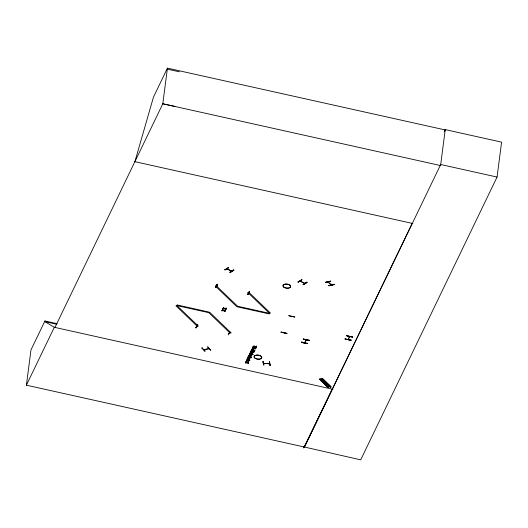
<?xml version="1.0" encoding="UTF-8"?>
<svg xmlns="http://www.w3.org/2000/svg" width="528" height="528" viewBox="0 0 528 528"><rect width="100%" height="100%" fill="white"/><g stroke="black" fill="none" stroke-linecap="round" stroke-linejoin="round"><path stroke-width="0.79" d="M288.816 315.803L294.782 317.137M303.211 339.108L309.236 340.362M309.177 340.461L303.23 338.89M346.658 335.597L352.612 337.121M348.064 339.511L349.49 336.56L349.582 336.91M348.421 339.299L348.051 339.544M349.714 336.62L348.275 339.557M284.196 332.666L284.064 332.336M291.482 316.787L291.911 316.595M304.577 342.837L306.28 339.953M412.216 223.377L304.385 447.025L26.4 385.183L30.98 349.912L44.939 320.965L56.991 323.644M332.95 389.275L54.318 327.287L44.854 321.618L44.939 320.965M445.414 129.987L167.435 68.145L162.809 103.778L54.971 327.426L54.318 327.287M197.756 324.621L195.901 327.842L196.264 327.631M202.217 347.767L201.874 348.11M201.907 348.071L204.758 351.245L205.095 350.902M207.649 346.757L210.791 350.13L210.527 349.892M217.279 284.143L215.417 287.364L215.787 287.146M249.229 292.189L249.17 292.624L270.481 313.097L269.465 313.328L237.6 306.24L216.289 285.767L216.341 285.331M217.226 285.674C215.714 286.315 217.833 286.11 216.579 285.899L216.586 285.377M216.52 285.886L216.724 285.371M217.067 285.991L217.14 285.463M228.736 267.392L224.743 269.795L225.053 269.643M231.719 271.247L226.796 268.844L226.862 268.336M226.796 268.877L226.987 268.257M226.849 268.871L227.04 268.283M227.007 268.772L227.132 268.283M224.129 310.424L225.027 311.612L223.687 310.768L221.905 310.636M221.866 310.926L222.011 310.405M223.469 310.292L222.394 309.619M222.354 309.91L222.506 309.375M226.129 309.124L225.971 309.652L224.631 308.814L222.849 308.675M222.809 308.966L222.955 308.451M224.413 308.332L223.298 307.956L223.45 307.421M224.09 310.715L225.628 310.372L223.865 310.233M226.604 308.128L224.809 308.279M225.971 309.652L225.067 308.464M230.221 272.461L233.897 270.184L230.215 272.468L229.984 272.045M225.027 311.612L225.185 311.078M225.515 310.603L225.661 310.081M231.218 270.62L231.224 271.022L231.29 270.501M225.034 308.755L226.499 308.359M231.416 270.422L231.257 271.042M231.383 270.91L231.508 270.422M233.66 269.795L233.897 270.217M247.969 363.112L248.411 362.967L245.771 362.967L245.368 362.578M245.329 362.868L245.843 361.601M245.771 362.967L245.824 362.459M247.929 363.409L248.378 363.515C249.764 362.201 246.424 362.248 245.791 362.749L246.206 361.68M246.847 360.868L246.391 360.776M248.899 359.931L248.767 360.426L247.117 360.037L247.064 359.113M246.807 361.159L247.025 360.208M247.685 358.354L247.434 358.294M247.421 359.198L247.025 359.41M247.394 358.585L247.533 358.096M249.619 356.908L251.513 357.628L248.153 356.803M248.675 358.571C248.932 359.726 246.675 359.192 247.982 358.717L248.015 358.426M250.305 357.482L249.942 358.453L248.054 358.189A0.95 0.495 7.4 0 1 247.771 357.859L248.2 357.014M248.114 357.093L248.252 356.598M249.434 356.776L248.503 356.077M248.464 356.367L248.629 355.813M249.856 357.383C250.609 359.066 246.913 358.09 248.648 357.113M246.358 361.066L246.418 360.518A0.937 0.488 7.4 0 1 246.734 360.327C247.771 359.68 247.81 361.799 248.266 360.941M248.226 361.231L248.477 360.334M249.704 354.915L249.157 355.727A0.68 0.356 7.4 0 0 249.361 355.964C255.011 354.598 247.236 358.545 249.269 354.816M249.229 360.01L249.031 360.637L248.734 360.268M249.823 353.892L249.579 353.839M247.645 358.644L247.144 358.961A0.739 0.383 7.4 0 0 247.229 359.264L247.315 359.33A0.838 0.436 7.4 0 0 247.718 359.489L248.516 359.423L248.992 358.644M248.213 356.895L249.242 356.822M249.546 354.13L249.678 353.641M246.985 360.499C247.355 361.159 249.025 362.168 248.899 360.426M249.031 359.377L248.992 359.667C250.899 359.542 248.391 357.832 247.493 358.387M247.375 359.495L247.289 359.845L248.86 360.228L249.077 359.561M250.965 356.407L249.737 356.677M250.833 352.48L252.424 353.595L250.206 352.763L250.331 352.288M249.909 360.162L249.19 360.301L249.434 359.462M251.526 354.275C251.902 355.799 248.622 354.829 250.16 353.971M252.298 352.4L250.609 351.707M250.49 355.278L250.965 356.011L250.186 355.912M250.576 351.998L250.701 351.516M253.48 351.186L253.262 351.853L250.932 351.034M249.097 360.499L249.81 360.36M250.899 351.325L251.031 350.836M250.793 352.77L252.846 352.724L251.189 351.734M253.315 350.777L253.176 351.272L251.414 350.816L251.526 349.807M253.73 350.071L253.691 350.368C257.314 350.929 250.813 351.021 251.625 349.609M249.579 357.199L250.846 356.657M251.836 350.038L251.44 350.249M251.585 349.899L253.638 350.183A0.706 0.37 7.4 0 0 253.81 349.972L251.843 349.358L251.981 348.869M253.565 347.087L255.572 348.876L252.457 347.886M252.417 348.176L252.549 347.688M249.784 354.182L249.282 354.572A0.785 0.409 7.4 0 0 249.467 354.862L251.335 355.245A0.957 0.502 7.4 0 0 251.764 355.06A1.115 0.581 7.4 0 0 251.816 354.638L251.856 354.347M251.414 357.826L251.546 357.337M255.268 348.295L252.886 346.982M252.853 347.272L253.004 346.744M253.843 346.645L253.308 346.546M252.424 353.595L252.562 353.093M252.76 352.889L252.879 352.433M253.645 350.849L253.447 351.476L253.15 351.113M251.15 352.024L253.117 351.945M251.816 354.638L252.879 354.572M253.077 352.235L253.301 351.562M252.839 354.862L252.978 354.374M251.79 350.341L251.704 350.691L253.275 351.067L253.493 350.407M253.651 351.952L254.179 351.82L253.691 351.661M254.324 351.001L253.605 351.14L253.823 350.48M254.067 352.044L254.225 351.206M254.786 350.83L254.925 350.341M255.572 348.876L255.757 348.289M253.268 346.837C253.526 343.867 256.469 348.949 256.12 346.038M253.526 347.384L256.027 347.939L256.159 347.45M253.803 346.936C253.717 344.797 254.899 347.642 255.941 347.325A1.043 0.541 7.4 0 0 256.39 347.16L256.621 346.15M263.815 364.993L262.918 361.746L263.848 365.072L263.281 361.495M269.399 361.753L269.702 362.056M270.019 365.257L269.412 361.97L270.303 365.343L270.006 365.039M288.836 315.592L294.802 316.939M301.924 279.602L297.917 282.005L298.228 281.846M306.834 282.018L307.072 282.44L303.376 284.684L303.138 284.262M301.739 341.9C301.112 342.811 307.85 344.335 307.705 343.246M309.197 340.243L303.191 339.181M303.871 446.384L303.659 447.988L332.297 389.129M330.772 281.054L325.519 282.249M444.173 131.815L445.236 129.604L501.6 142.144L497.066 177.052L360.71 459.855L304.385 447.025M328.858 285.767L334.105 284.552L328.858 285.78L328.72 285.318M330.891 284.724L330.957 284.216M331.228 284.196L331.135 284.711L331.142 284.176M333.967 284.13L334.112 284.585M351.179 339.94L351.061 340.395L345.088 339.055L345.206 338.613M352.592 337.214L346.639 335.815L352.631 336.923M304.346 447.315L440.702 164.512L445.236 129.604M345.088 339.055L351.133 340.21L345.154 338.91M286.909 333.485L280.942 332.152L286.981 333.313M301.627 342.309L307.586 343.669M226.974 268.792L231.766 271.108M305.012 283.391L299.977 281.087L304.887 283.47M134.891 161.674L153.476 97.093L167.435 68.145M209.068 348.711L203.795 349.675M26.4 385.183L54.338 327.248L54.991 327.393M223.298 307.956L224.776 308.57M250.206 352.763L252.259 352.697M251.843 349.358C251.955 348.777 255.374 349.76 253.691 350.368M250.147 356.202L250.45 355.568M256.073 346.348L256.582 346.441M254.285 351.292L253.513 351.344M256.027 347.939L252.965 347.035M215.45 287.338L217.16 284.381M215.747 287.437L217.239 284.434M197.419 324.806L195.901 327.829L197.67 324.852M196.231 327.921L197.723 324.911M197.538 326.627L196.951 326.469M248.312 293.106L247.843 292.849L248.457 293.106M228.459 333.34L228.987 333.478M247.738 294.558L249.275 291.489L247.797 294.518M248.068 294.631L249.559 291.614L249.223 291.548M229.766 331.993L228.268 334.97M286.902 333.531L281.002 332.02M304.788 342.89L306.174 340.157M325.459 282.467L330.733 281.345M262.904 361.759L263.241 361.786M224.981 269.861L228.637 267.61M298.148 282.071L301.825 279.827M263.531 363.37L269.676 363.746M328.555 387.446L320.034 379.091L320.265 378.84L328.891 387.374L327.974 387.565L319.519 379.203L319.75 378.952L328.39 387.466M330.356 386.951L321.651 378.748L321.889 378.497L330.871 386.839M321.717 378.748L322.588 378.543L331.043 386.905L330.112 387.11L321.691 378.761M322.179 378.649L322.588 378.543M304.841 342.877L304.742 342.507M248.998 359.654L249.368 359.218L248.952 358.934M269.597 363.752L263.617 363.488M225.02 269.933L228.697 267.683M229.944 272.336L233.666 270.032L229.99 272.283M298.188 282.137L301.884 279.893M303.098 284.552L306.841 282.256L303.145 284.493M307.072 282.434L303.369 284.651M319.763 379.045L328.35 387.499M320.225 378.946L328.687 387.308M202.112 348.031L205.062 351.193M197.584 326.627L197.01 326.482M228.934 333.584L228.347 333.465M197.063 326.377L197.604 326.502M216.289 285.767L215.266 285.998L236.577 306.471L237.6 306.24L237.316 306.827L269.181 313.916L269.465 313.328L248.147 292.855L249.17 292.624M325.307 282.368L330.574 281.153M333.98 284.427L328.713 285.589L334.099 284.539M203.729 349.668L209.042 348.685M222.922 308.741L224.374 308.623M221.978 310.695L223.43 310.583M250.661 351.813L253.176 352.037M328.231 281.952L331.36 284.922M330.977 386.932L322.364 378.49M167.303 69.161L179.408 71.815M174.913 106.432L162.809 103.778L440.788 165.62M440.702 164.512L497.066 177.052M134.237 161.528L412.87 223.522M252.509 347.978L255.235 348.586M253.453 350.698L253.783 350.77M250.991 351.127L253.361 351.655M249.638 353.932L252.938 354.664M250.12 354.262L251.486 354.565M249.236 355.106L249.665 355.205M248.16 357.304L248.609 357.403M249.823 357.674L250.265 357.773M247.982 358.717L248.635 358.862M249.038 359.852L249.368 359.931M248.437 360.624L248.866 360.716M245.804 361.891L246.167 361.97M44.854 321.618L56.905 324.298M247.903 292.868L248.503 293M229.706 332.033L230.036 332.105M228.386 333.346L228.875 333.439M207.669 346.995L210.547 350.13M269.425 361.997L269.966 365.33M222.473 309.672L223.832 310.523M331.122 284.975L328.06 282.031M248.596 356.103L249.704 356.968M330.627 386.998L322.232 378.635M321.849 378.602L330.462 387.044M301.699 342.137L307.666 343.537L301.699 342.137M177.25 304.999L176.972 305.587L175.949 305.818L197.261 326.291L198.284 326.06L176.972 305.587L208.831 312.675L209.854 312.444L231.165 332.917L230.149 333.148L208.831 312.675L209.114 312.088L177.25 304.999M284.17 287.404A3.848 2.006 7.4 0 0 290.532 287.021A3.848 2.006 7.4 0 0 285.734 284.15A3.848 2.006 7.4 0 0 284.17 287.404M284.176 287.265A3.868 2.013 7.4 0 0 290.565 286.876A3.868 2.013 7.4 0 0 285.754 284.005A3.868 2.013 7.4 0 0 284.176 287.265M255.281 358.413A3.848 2.006 7.4 0 0 261.644 358.03A3.848 2.006 7.4 0 0 256.852 355.159A3.848 2.006 7.4 0 0 255.281 358.413M255.288 358.288A3.868 2.013 7.4 0 0 261.677 357.905A3.868 2.013 7.4 0 0 256.865 355.027A3.868 2.013 7.4 0 0 255.288 358.288"/></g></svg>
